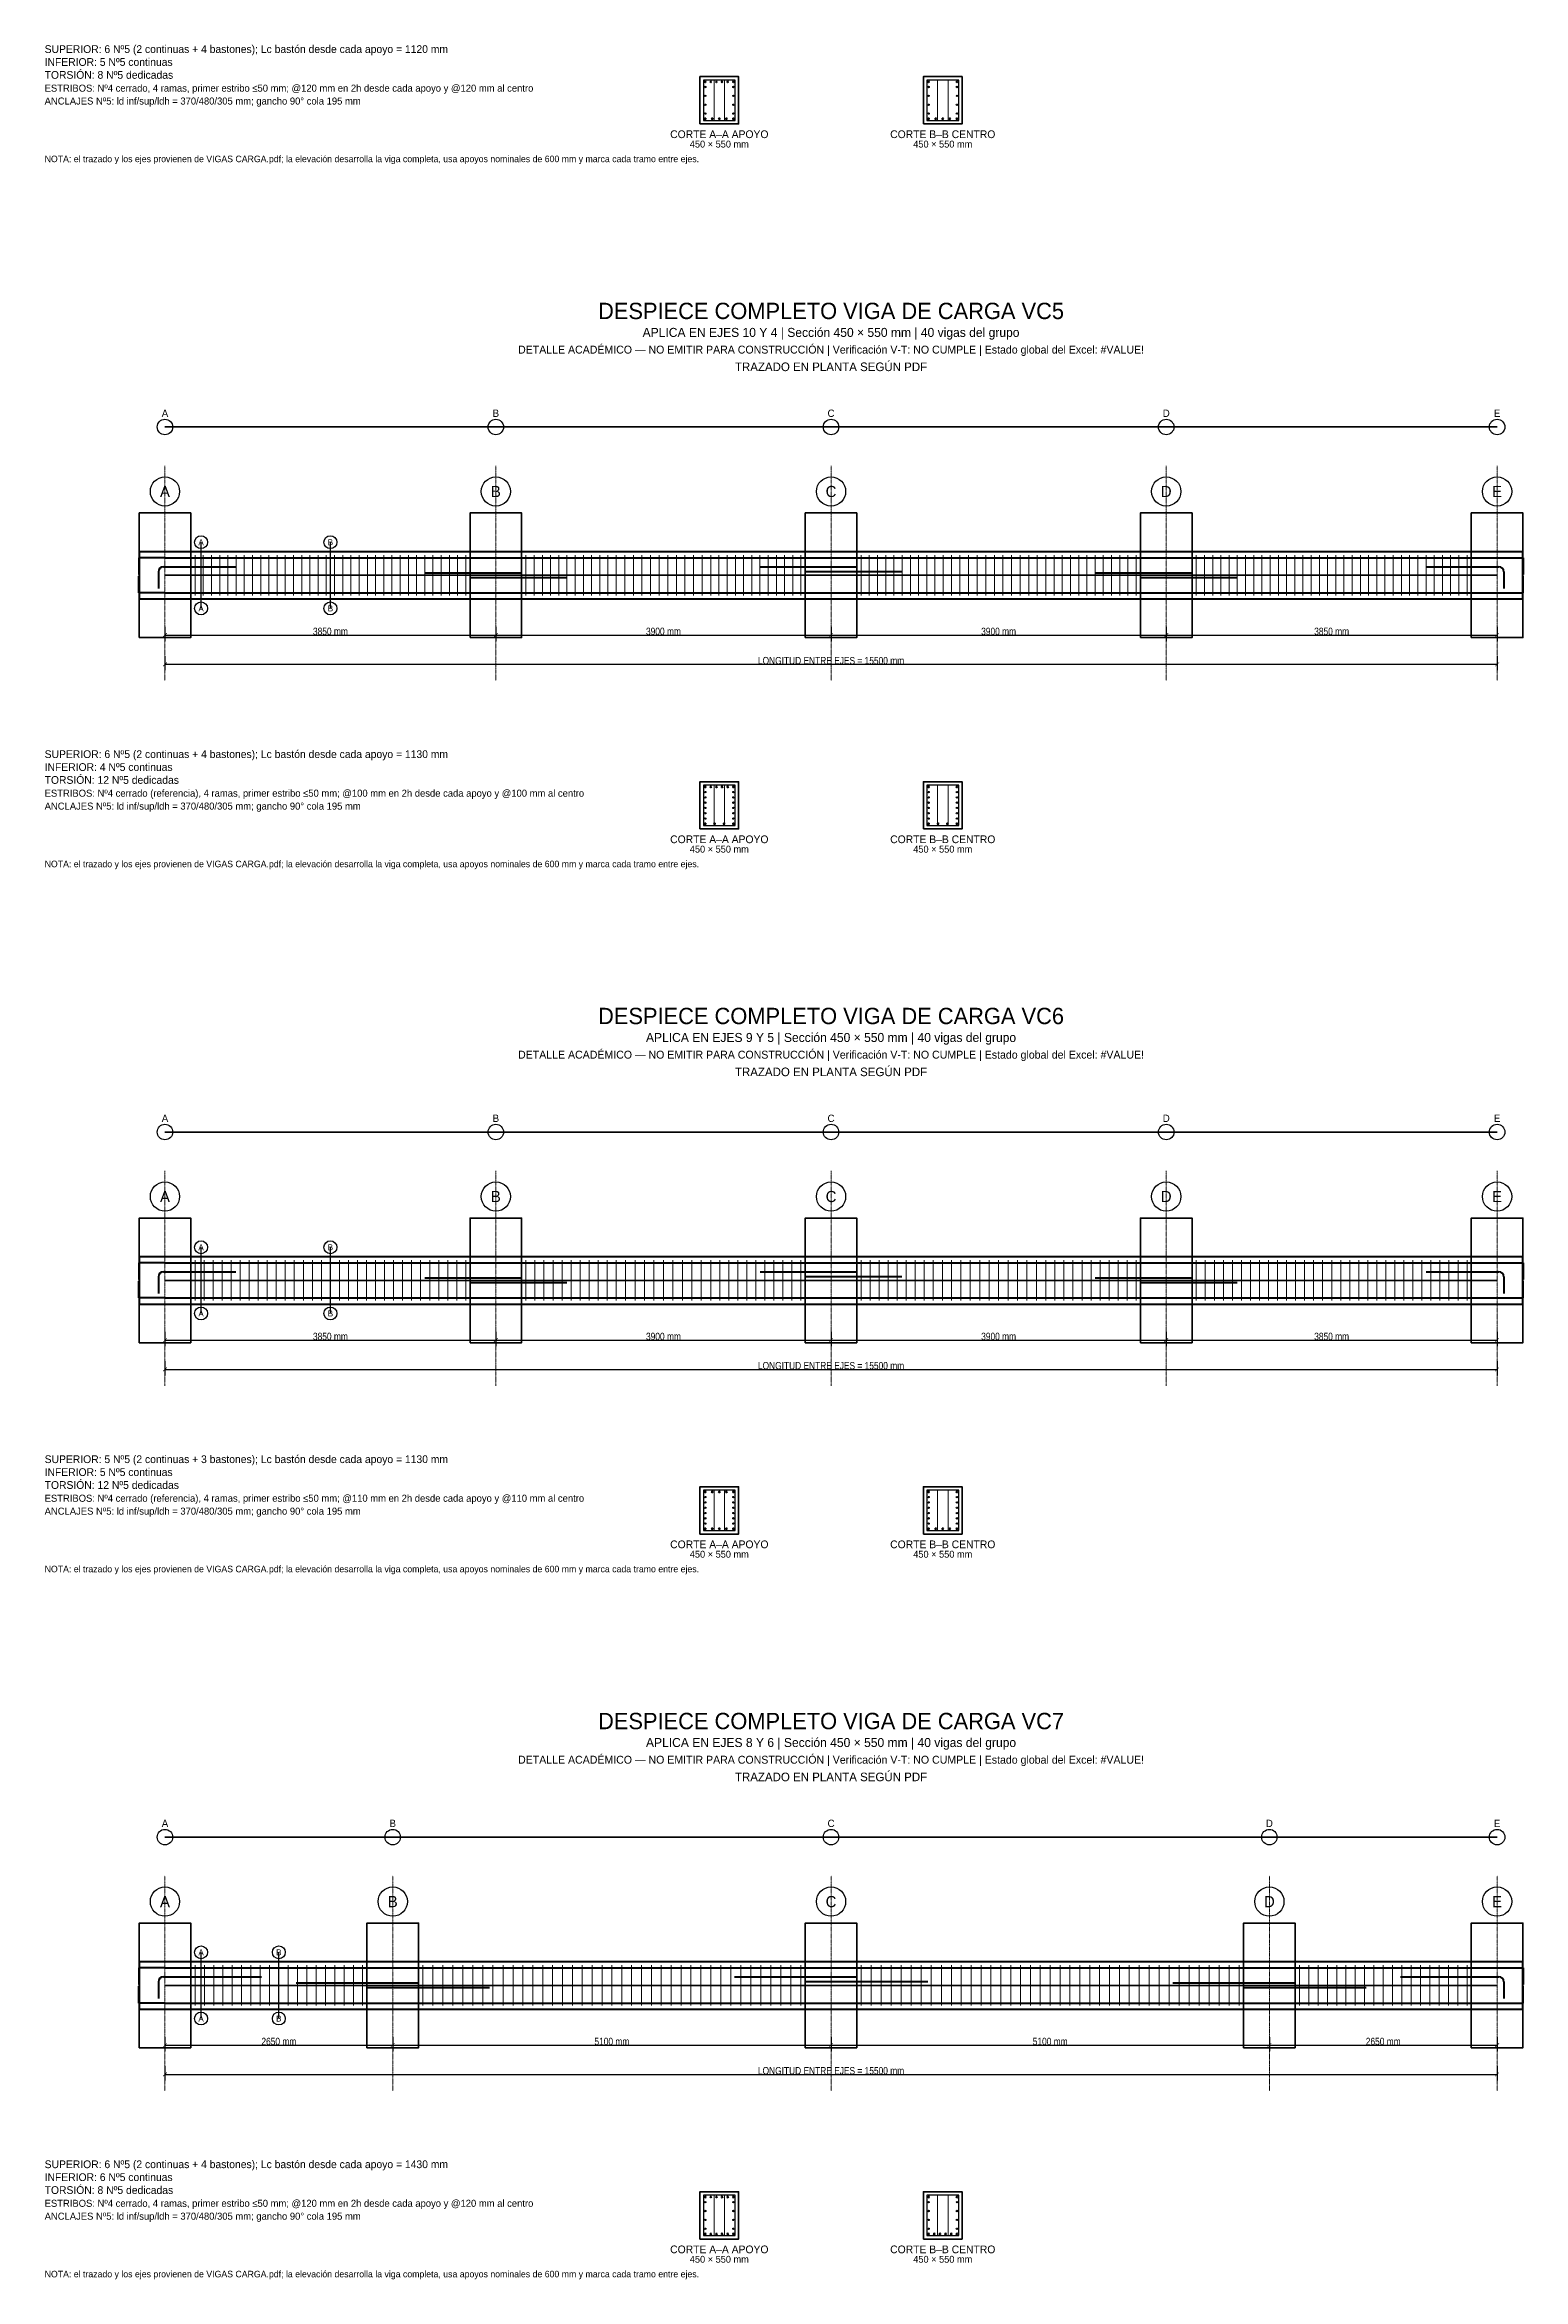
# Model space of a CAD drawing. Header units: millimetres. Extents: x 350 to 17620, y -49043 to 6748.
# Drawn here: x 350 to 17555, y -49043 to -23054 of the extents above; entities that cross this region are included whole.
import ezdxf
from ezdxf.enums import TextEntityAlignment as Align

# ---------------------------------------------------------------- set-up
doc = ezdxf.new("R2010")
doc.units = ezdxf.units.MM
doc.linetypes.add('CENTER', pattern=[5.08, 3.175, -0.635, 0.635, -0.635])
for name, color, linetype in [('COLUMNAS', 7, 'Continuous'), ('CORTES', 7, 'Continuous'), ('COTAS', 7, 'Continuous'), ('EJES', 7, 'Continuous'), ('ESTRIBOS', 7, 'Continuous'), ('REF_INF', 7, 'Continuous'), ('REF_SUP_BASTON', 7, 'Continuous'), ('REF_SUP_CONT', 7, 'Continuous'), ('REF_TORSION', 7, 'Continuous'), ('TEXTO', 7, 'Continuous'), ('TRAZADO_PLANTA', 7, 'Continuous'), ('VIGA', 7, 'Continuous')]:
    doc.layers.add(name, color=color, linetype=linetype)
doc.styles.add('OpenSansCondensed-Light', font='OpenSansCondensed-Light.ttf')
doc.dimstyles.new('EZDXF', dxfattribs={"dimtxt": 0.25, "dimasz": 0.175, "dimexe": 0.375, "dimexo": 0.125, "dimgap": 0.1, "dimtad": 1, "dimlfac": 100, "dimzin": 12, "dimdsep": 46, "dimtxsty": 'OpenSansCondensed-Light', "dimblk": 'ARCHTICK', "dimcen": 2.5, "dimazin": 3, "dimtfac": 0.5, "dimtmove": 2, "dimatfit": 3})

# ---------------------------------------------------------------- blocks, each defined once
blk = doc.blocks.new('_ARCHTICK')
at = {"color": 0, "linetype": 'BYBLOCK', "const_width": 0.15}
blk.add_lwpolyline([(-0.5, -0.5), (0.5, 0.5)], dxfattribs=at)

msp = doc.modelspace()

# ---------------------------------------------------------------- linework, layer by layer
at = {"layer": 'COLUMNAS', "color": 7, "lineweight": 35}
for points in [[(1450, -29950), (2050, -29950), (2050, -28500), (1450, -28500)], [(5300, -29950), (5900, -29950), (5900, -28500), (5300, -28500)], [(9200, -29950), (9800, -29950), (9800, -28500), (9200, -28500)], [(13100, -29950), (13700, -29950), (13700, -28500), (13100, -28500)], [(16950, -29950), (17550, -29950), (17550, -28500), (16950, -28500)], [(1450, -38150), (2050, -38150), (2050, -36700), (1450, -36700)], [(5300, -38150), (5900, -38150), (5900, -36700), (5300, -36700)], [(9200, -38150), (9800, -38150), (9800, -36700), (9200, -36700)], [(13100, -38150), (13700, -38150), (13700, -36700), (13100, -36700)], [(16950, -38150), (17550, -38150), (17550, -36700), (16950, -36700)], [(1450, -46350), (2050, -46350), (2050, -44900), (1450, -44900)], [(4100, -46350), (4700, -46350), (4700, -44900), (4100, -44900)], [(9200, -46350), (9800, -46350), (9800, -44900), (9200, -44900)], [(14300, -46350), (14900, -46350), (14900, -44900), (14300, -44900)], [(16950, -46350), (17550, -46350), (17550, -44900), (16950, -44900)]]:
    msp.add_lwpolyline(points, close=True, dxfattribs=at)
at = {"layer": 'CORTES', "color": 7, "lineweight": 25}
for p, q in [((2170, -29610), (2170, -28840)), ((3675, -29610), (3675, -28840)), ((2170, -37810), (2170, -37040)), ((3675, -37810), (3675, -37040)), ((2170, -46010), (2170, -45240)), ((3075, -46010), (3075, -45240))]:
    msp.add_line(p, q, dxfattribs=at)
for centre in [(2170, -28840), (3675, -28840), (2170, -29610), (3675, -29610), (2170, -37040), (3675, -37040), (2170, -37810), (3675, -37810), (2170, -45240), (3075, -45240), (2170, -46010), (3075, -46010)]:
    msp.add_circle(centre, 75, dxfattribs=at)
at = {"layer": 'EJES', "color": 7, "linetype": 'CENTER', "lineweight": 18}
for p, q in [((1750, -30450), (1750, -27950)), ((5600, -30450), (5600, -27950)), ((9500, -30450), (9500, -27950)), ((13400, -30450), (13400, -27950)), ((17250, -30450), (17250, -27950)), ((1750, -38650), (1750, -36150)), ((5600, -38650), (5600, -36150)), ((9500, -38650), (9500, -36150)), ((13400, -38650), (13400, -36150)), ((17250, -38650), (17250, -36150)), ((1750, -46850), (1750, -44350)), ((4400, -46850), (4400, -44350)), ((9500, -46850), (9500, -44350)), ((14600, -46850), (14600, -44350)), ((17250, -46850), (17250, -44350))]:
    msp.add_line(p, q, dxfattribs=at)
at = {"layer": 'EJES', "color": 7, "lineweight": 25}
for centre in [(1750, -28250), (5600, -28250), (9500, -28250), (13400, -28250), (17250, -28250), (1750, -36450), (5600, -36450), (9500, -36450), (13400, -36450), (17250, -36450), (1750, -44650), (4400, -44650), (9500, -44650), (14600, -44650), (17250, -44650)]:
    msp.add_circle(centre, 170, dxfattribs=at)
at = {"layer": 'ESTRIBOS', "color": 7, "lineweight": 20}
for p, q in [((8138.33333, -23935), (8138.33333, -23465)), ((8261.66667, -23935), (8261.66667, -23465)), ((10738.33333, -23935), (10738.33333, -23465)), ((10861.66667, -23935), (10861.66667, -23465)), ((8138.33333, -32135), (8138.33333, -31665)), ((8261.66667, -32135), (8261.66667, -31665)), ((10738.33333, -32135), (10738.33333, -31665)), ((10861.66667, -32135), (10861.66667, -31665)), ((8138.33333, -40335), (8138.33333, -39865)), ((8261.66667, -40335), (8261.66667, -39865)), ((10738.33333, -40335), (10738.33333, -39865)), ((10861.66667, -40335), (10861.66667, -39865)), ((8138.33333, -48535), (8138.33333, -48065)), ((8261.66667, -48535), (8261.66667, -48065)), ((10738.33333, -48535), (10738.33333, -48065)), ((10861.66667, -48535), (10861.66667, -48065))]:
    msp.add_line(p, q, dxfattribs=at)
at = {"layer": 'ESTRIBOS', "color": 7, "lineweight": 15}
for p, q in [((2100, -29460), (2100, -28990)), ((2195.45455, -29460), (2195.45455, -28990)), ((2290.90909, -29460), (2290.90909, -28990)), ((2386.36364, -29460), (2386.36364, -28990)), ((2481.81818, -29460), (2481.81818, -28990)), ((2577.27273, -29460), (2577.27273, -28990)), ((2672.72727, -29460), (2672.72727, -28990)), ((2768.18182, -29460), (2768.18182, -28990)), ((2863.63636, -29460), (2863.63636, -28990)), ((2959.09091, -29460), (2959.09091, -28990)), ((3054.54545, -29460), (3054.54545, -28990)), ((3150, -29460), (3150, -28990)), ((3245.45455, -29460), (3245.45455, -28990)), ((3340.90909, -29460), (3340.90909, -28990)), ((3436.36364, -29460), (3436.36364, -28990)), ((3531.81818, -29460), (3531.81818, -28990)), ((3627.27273, -29460), (3627.27273, -28990)), ((3722.72727, -29460), (3722.72727, -28990)), ((3818.18182, -29460), (3818.18182, -28990)), ((3913.63636, -29460), (3913.63636, -28990)), ((4009.09091, -29460), (4009.09091, -28990)), ((4104.54546, -29460), (4104.54546, -28990)), ((4200, -29460), (4200, -28990)), ((4295.45454, -29460), (4295.45454, -28990)), ((4390.90909, -29460), (4390.90909, -28990)), ((4486.36364, -29460), (4486.36364, -28990)), ((4581.81818, -29460), (4581.81818, -28990)), ((4677.27273, -29460), (4677.27273, -28990)), ((4772.72727, -29460), (4772.72727, -28990)), ((4868.18182, -29460), (4868.18182, -28990)), ((4963.63636, -29460), (4963.63636, -28990)), ((5059.09091, -29460), (5059.09091, -28990)), ((5154.54546, -29460), (5154.54546, -28990)), ((5250, -29460), (5250, -28990)), ((5950, -29460), (5950, -28990)), ((6045.45454, -29460), (6045.45454, -28990)), ((6140.90909, -29460), (6140.90909, -28990)), ((6236.36364, -29460), (6236.36364, -28990)), ((6331.81818, -29460), (6331.81818, -28990)), ((6427.27273, -29460), (6427.27273, -28990)), ((6522.72727, -29460), (6522.72727, -28990)), ((6618.18182, -29460), (6618.18182, -28990)), ((6713.63636, -29460), (6713.63636, -28990)), ((6809.09091, -29460), (6809.09091, -28990)), ((6904.54546, -29460), (6904.54546, -28990)), ((7000, -29460), (7000, -28990)), ((7100, -29460), (7100, -28990)), ((7200, -29460), (7200, -28990)), ((7300, -29460), (7300, -28990)), ((7400, -29460), (7400, -28990)), ((7500, -29460), (7500, -28990)), ((7600, -29460), (7600, -28990)), ((7700, -29460), (7700, -28990)), ((7800, -29460), (7800, -28990)), ((7900, -29460), (7900, -28990)), ((8000, -29460), (8000, -28990)), ((8100, -29460), (8100, -28990)), ((8195.45455, -29460), (8195.45455, -28990)), ((8290.90909, -29460), (8290.90909, -28990)), ((8386.36364, -29460), (8386.36364, -28990)), ((8481.81818, -29460), (8481.81818, -28990)), ((8577.27273, -29460), (8577.27273, -28990)), ((8672.72727, -29460), (8672.72727, -28990)), ((8768.18182, -29460), (8768.18182, -28990)), ((8863.63636, -29460), (8863.63636, -28990)), ((8959.09091, -29460), (8959.09091, -28990)), ((9054.54545, -29460), (9054.54545, -28990)), ((9150, -29460), (9150, -28990)), ((9850, -29460), (9850, -28990)), ((9945.45455, -29460), (9945.45455, -28990)), ((10040.90909, -29460), (10040.90909, -28990)), ((10136.36364, -29460), (10136.36364, -28990)), ((10231.81818, -29460), (10231.81818, -28990)), ((10327.27273, -29460), (10327.27273, -28990)), ((10422.72727, -29460), (10422.72727, -28990)), ((10518.18182, -29460), (10518.18182, -28990)), ((10613.63636, -29460), (10613.63636, -28990)), ((10709.09091, -29460), (10709.09091, -28990)), ((10804.54545, -29460), (10804.54545, -28990)), ((10900, -29460), (10900, -28990)), ((11000, -29460), (11000, -28990)), ((11100, -29460), (11100, -28990)), ((11200, -29460), (11200, -28990)), ((11300, -29460), (11300, -28990)), ((11400, -29460), (11400, -28990)), ((11500, -29460), (11500, -28990)), ((11600, -29460), (11600, -28990)), ((11700, -29460), (11700, -28990)), ((11800, -29460), (11800, -28990)), ((11900, -29460), (11900, -28990)), ((12000, -29460), (12000, -28990)), ((12095.45455, -29460), (12095.45455, -28990)), ((12190.90909, -29460), (12190.90909, -28990)), ((12286.36364, -29460), (12286.36364, -28990)), ((12381.81818, -29460), (12381.81818, -28990)), ((12477.27273, -29460), (12477.27273, -28990)), ((12572.72727, -29460), (12572.72727, -28990)), ((12668.18182, -29460), (12668.18182, -28990)), ((12763.63636, -29460), (12763.63636, -28990)), ((12859.09091, -29460), (12859.09091, -28990)), ((12954.54545, -29460), (12954.54545, -28990)), ((13050, -29460), (13050, -28990)), ((13750, -29460), (13750, -28990)), ((13845.45455, -29460), (13845.45455, -28990)), ((13940.90909, -29460), (13940.90909, -28990)), ((14036.36364, -29460), (14036.36364, -28990)), ((14131.81818, -29460), (14131.81818, -28990)), ((14227.27273, -29460), (14227.27273, -28990)), ((14322.72727, -29460), (14322.72727, -28990)), ((14418.18182, -29460), (14418.18182, -28990)), ((14513.63636, -29460), (14513.63636, -28990)), ((14609.09091, -29460), (14609.09091, -28990)), ((14704.54545, -29460), (14704.54545, -28990)), ((14800, -29460), (14800, -28990)), ((14895.45455, -29460), (14895.45455, -28990)), ((14990.90909, -29460), (14990.90909, -28990)), ((15086.36364, -29460), (15086.36364, -28990)), ((15181.81818, -29460), (15181.81818, -28990)), ((15277.27273, -29460), (15277.27273, -28990)), ((15372.72727, -29460), (15372.72727, -28990)), ((15468.18182, -29460), (15468.18182, -28990)), ((15563.63636, -29460), (15563.63636, -28990)), ((15659.09091, -29460), (15659.09091, -28990)), ((15754.54545, -29460), (15754.54545, -28990)), ((15850, -29460), (15850, -28990)), ((15945.45455, -29460), (15945.45455, -28990)), ((16040.90909, -29460), (16040.90909, -28990)), ((16136.36364, -29460), (16136.36364, -28990)), ((16231.81818, -29460), (16231.81818, -28990)), ((16327.27273, -29460), (16327.27273, -28990)), ((16422.72727, -29460), (16422.72727, -28990)), ((16518.18182, -29460), (16518.18182, -28990)), ((16613.63636, -29460), (16613.63636, -28990)), ((16709.09091, -29460), (16709.09091, -28990)), ((16804.54545, -29460), (16804.54545, -28990)), ((16900, -29460), (16900, -28990)), ((2100, -37660), (2100, -37190)), ((2205, -37660), (2205, -37190)), ((2310, -37660), (2310, -37190)), ((2415, -37660), (2415, -37190)), ((2520, -37660), (2520, -37190)), ((2625, -37660), (2625, -37190)), ((2730, -37660), (2730, -37190)), ((2835, -37660), (2835, -37190)), ((2940, -37660), (2940, -37190)), ((3045, -37660), (3045, -37190)), ((3150, -37660), (3150, -37190)), ((3255, -37660), (3255, -37190)), ((3360, -37660), (3360, -37190)), ((3465, -37660), (3465, -37190)), ((3570, -37660), (3570, -37190)), ((3675, -37660), (3675, -37190)), ((3780, -37660), (3780, -37190)), ((3885, -37660), (3885, -37190)), ((3990, -37660), (3990, -37190)), ((4095, -37660), (4095, -37190)), ((4200, -37660), (4200, -37190)), ((4305, -37660), (4305, -37190)), ((4410, -37660), (4410, -37190)), ((4515, -37660), (4515, -37190)), ((4620, -37660), (4620, -37190)), ((4725, -37660), (4725, -37190)), ((4830, -37660), (4830, -37190)), ((4935, -37660), (4935, -37190)), ((5040, -37660), (5040, -37190)), ((5145, -37660), (5145, -37190)), ((5250, -37660), (5250, -37190)), ((5950, -37660), (5950, -37190)), ((6055, -37660), (6055, -37190)), ((6160, -37660), (6160, -37190)), ((6265, -37660), (6265, -37190)), ((6370, -37660), (6370, -37190)), ((6475, -37660), (6475, -37190)), ((6580, -37660), (6580, -37190)), ((6685, -37660), (6685, -37190)), ((6790, -37660), (6790, -37190)), ((6895, -37660), (6895, -37190)), ((7000, -37660), (7000, -37190)), ((7110, -37660), (7110, -37190)), ((7220, -37660), (7220, -37190)), ((7330, -37660), (7330, -37190)), ((7440, -37660), (7440, -37190)), ((7550, -37660), (7550, -37190)), ((7660, -37660), (7660, -37190)), ((7770, -37660), (7770, -37190)), ((7880, -37660), (7880, -37190)), ((7990, -37660), (7990, -37190)), ((8100, -37660), (8100, -37190)), ((8205, -37660), (8205, -37190)), ((8310, -37660), (8310, -37190)), ((8415, -37660), (8415, -37190)), ((8520, -37660), (8520, -37190)), ((8625, -37660), (8625, -37190)), ((8730, -37660), (8730, -37190)), ((8835, -37660), (8835, -37190)), ((8940, -37660), (8940, -37190)), ((9045, -37660), (9045, -37190)), ((9150, -37660), (9150, -37190)), ((9850, -37660), (9850, -37190)), ((9955, -37660), (9955, -37190)), ((10060, -37660), (10060, -37190)), ((10165, -37660), (10165, -37190)), ((10270, -37660), (10270, -37190)), ((10375, -37660), (10375, -37190)), ((10480, -37660), (10480, -37190)), ((10585, -37660), (10585, -37190)), ((10690, -37660), (10690, -37190)), ((10795, -37660), (10795, -37190)), ((10900, -37660), (10900, -37190)), ((11010, -37660), (11010, -37190)), ((11120, -37660), (11120, -37190)), ((11230, -37660), (11230, -37190)), ((11340, -37660), (11340, -37190)), ((11450, -37660), (11450, -37190)), ((11560, -37660), (11560, -37190)), ((11670, -37660), (11670, -37190)), ((11780, -37660), (11780, -37190)), ((11890, -37660), (11890, -37190)), ((12000, -37660), (12000, -37190)), ((12105, -37660), (12105, -37190)), ((12210, -37660), (12210, -37190)), ((12315, -37660), (12315, -37190)), ((12420, -37660), (12420, -37190)), ((12525, -37660), (12525, -37190)), ((12630, -37660), (12630, -37190)), ((12735, -37660), (12735, -37190)), ((12840, -37660), (12840, -37190)), ((12945, -37660), (12945, -37190)), ((13050, -37660), (13050, -37190)), ((13750, -37660), (13750, -37190)), ((13855, -37660), (13855, -37190)), ((13960, -37660), (13960, -37190)), ((14065, -37660), (14065, -37190)), ((14170, -37660), (14170, -37190)), ((14275, -37660), (14275, -37190)), ((14380, -37660), (14380, -37190)), ((14485, -37660), (14485, -37190)), ((14590, -37660), (14590, -37190)), ((14695, -37660), (14695, -37190)), ((14800, -37660), (14800, -37190)), ((14905, -37660), (14905, -37190)), ((15010, -37660), (15010, -37190)), ((15115, -37660), (15115, -37190)), ((15220, -37660), (15220, -37190)), ((15325, -37660), (15325, -37190)), ((15430, -37660), (15430, -37190)), ((15535, -37660), (15535, -37190)), ((15640, -37660), (15640, -37190)), ((15745, -37660), (15745, -37190)), ((15850, -37660), (15850, -37190)), ((15955, -37660), (15955, -37190)), ((16060, -37660), (16060, -37190)), ((16165, -37660), (16165, -37190)), ((16270, -37660), (16270, -37190)), ((16375, -37660), (16375, -37190)), ((16480, -37660), (16480, -37190)), ((16585, -37660), (16585, -37190)), ((16690, -37660), (16690, -37190)), ((16795, -37660), (16795, -37190)), ((16900, -37660), (16900, -37190)), ((2100, -45860), (2100, -45390)), ((2208.33333, -45860), (2208.33333, -45390)), ((2316.66667, -45860), (2316.66667, -45390)), ((2425, -45860), (2425, -45390)), ((2533.33333, -45860), (2533.33333, -45390)), ((2641.66667, -45860), (2641.66667, -45390)), ((2750, -45860), (2750, -45390)), ((2858.33333, -45860), (2858.33333, -45390)), ((2966.66667, -45860), (2966.66667, -45390)), ((3075, -45860), (3075, -45390)), ((3183.33333, -45860), (3183.33333, -45390)), ((3291.66667, -45860), (3291.66667, -45390)), ((3400, -45860), (3400, -45390)), ((3508.33333, -45860), (3508.33333, -45390)), ((3616.66667, -45860), (3616.66667, -45390)), ((3725, -45860), (3725, -45390)), ((3833.33333, -45860), (3833.33333, -45390)), ((3941.66667, -45860), (3941.66667, -45390)), ((4050, -45860), (4050, -45390)), ((4750, -45860), (4750, -45390)), ((4866.66667, -45860), (4866.66667, -45390)), ((4983.33333, -45860), (4983.33333, -45390)), ((5100, -45860), (5100, -45390)), ((5216.66667, -45860), (5216.66667, -45390)), ((5333.33333, -45860), (5333.33333, -45390)), ((5450, -45860), (5450, -45390)), ((5566.66667, -45860), (5566.66667, -45390)), ((5683.33333, -45860), (5683.33333, -45390)), ((5800, -45860), (5800, -45390)), ((5915, -45860), (5915, -45390)), ((6030, -45860), (6030, -45390)), ((6145, -45860), (6145, -45390)), ((6260, -45860), (6260, -45390)), ((6375, -45860), (6375, -45390)), ((6490, -45860), (6490, -45390)), ((6605, -45860), (6605, -45390)), ((6720, -45860), (6720, -45390)), ((6835, -45860), (6835, -45390)), ((6950, -45860), (6950, -45390)), ((7065, -45860), (7065, -45390)), ((7180, -45860), (7180, -45390)), ((7295, -45860), (7295, -45390)), ((7410, -45860), (7410, -45390)), ((7525, -45860), (7525, -45390)), ((7640, -45860), (7640, -45390)), ((7755, -45860), (7755, -45390)), ((7870, -45860), (7870, -45390)), ((7985, -45860), (7985, -45390)), ((8100, -45860), (8100, -45390)), ((8216.66667, -45860), (8216.66667, -45390)), ((8333.33333, -45860), (8333.33333, -45390)), ((8450, -45860), (8450, -45390)), ((8566.66667, -45860), (8566.66667, -45390)), ((8683.33333, -45860), (8683.33333, -45390)), ((8800, -45860), (8800, -45390)), ((8916.66667, -45860), (8916.66667, -45390)), ((9033.33333, -45860), (9033.33333, -45390)), ((9150, -45860), (9150, -45390)), ((9850, -45860), (9850, -45390)), ((9966.66667, -45860), (9966.66667, -45390)), ((10083.33333, -45860), (10083.33333, -45390)), ((10200, -45860), (10200, -45390)), ((10316.66667, -45860), (10316.66667, -45390)), ((10433.33333, -45860), (10433.33333, -45390)), ((10550, -45860), (10550, -45390)), ((10666.66667, -45860), (10666.66667, -45390)), ((10783.33333, -45860), (10783.33333, -45390)), ((10900, -45860), (10900, -45390)), ((11015, -45860), (11015, -45390)), ((11130, -45860), (11130, -45390)), ((11245, -45860), (11245, -45390)), ((11360, -45860), (11360, -45390)), ((11475, -45860), (11475, -45390)), ((11590, -45860), (11590, -45390)), ((11705, -45860), (11705, -45390)), ((11820, -45860), (11820, -45390)), ((11935, -45860), (11935, -45390)), ((12050, -45860), (12050, -45390)), ((12165, -45860), (12165, -45390)), ((12280, -45860), (12280, -45390)), ((12395, -45860), (12395, -45390)), ((12510, -45860), (12510, -45390)), ((12625, -45860), (12625, -45390)), ((12740, -45860), (12740, -45390)), ((12855, -45860), (12855, -45390)), ((12970, -45860), (12970, -45390)), ((13085, -45860), (13085, -45390)), ((13200, -45860), (13200, -45390)), ((13316.66667, -45860), (13316.66667, -45390)), ((13433.33333, -45860), (13433.33333, -45390)), ((13550, -45860), (13550, -45390)), ((13666.66667, -45860), (13666.66667, -45390)), ((13783.33333, -45860), (13783.33333, -45390)), ((13900, -45860), (13900, -45390)), ((14016.66667, -45860), (14016.66667, -45390)), ((14133.33333, -45860), (14133.33333, -45390)), ((14250, -45860), (14250, -45390)), ((14950, -45860), (14950, -45390)), ((15058.33333, -45860), (15058.33333, -45390)), ((15166.66667, -45860), (15166.66667, -45390)), ((15275, -45860), (15275, -45390)), ((15383.33333, -45860), (15383.33333, -45390)), ((15491.66667, -45860), (15491.66667, -45390)), ((15600, -45860), (15600, -45390)), ((15708.33333, -45860), (15708.33333, -45390)), ((15816.66667, -45860), (15816.66667, -45390)), ((15925, -45860), (15925, -45390)), ((16033.33333, -45860), (16033.33333, -45390)), ((16141.66667, -45860), (16141.66667, -45390)), ((16250, -45860), (16250, -45390)), ((16358.33333, -45860), (16358.33333, -45390)), ((16466.66667, -45860), (16466.66667, -45390)), ((16575, -45860), (16575, -45390)), ((16683.33333, -45860), (16683.33333, -45390)), ((16791.66667, -45860), (16791.66667, -45390)), ((16900, -45860), (16900, -45390))]:
    msp.add_line(p, q, dxfattribs=at)
at = {"layer": 'ESTRIBOS', "color": 7, "lineweight": 25}
for points in [[(8015, -23935), (8385, -23935), (8385, -23465), (8015, -23465)], [(10615, -23935), (10985, -23935), (10985, -23465), (10615, -23465)], [(8015, -32135), (8385, -32135), (8385, -31665), (8015, -31665)], [(10615, -32135), (10985, -32135), (10985, -31665), (10615, -31665)], [(8015, -40335), (8385, -40335), (8385, -39865), (8015, -39865)], [(10615, -40335), (10985, -40335), (10985, -39865), (10615, -39865)], [(8015, -48535), (8385, -48535), (8385, -48065), (8015, -48065)], [(10615, -48535), (10985, -48535), (10985, -48065), (10615, -48065)]]:
    msp.add_lwpolyline(points, close=True, dxfattribs=at)
at = {"layer": 'REF_INF', "color": 7, "lineweight": 40}
for p, q in [((1445, -29430), (1445, -29235)), ((17555, -29430), (17555, -29235)), ((1750, -29430), (1445, -29430)), ((1750, -29430), (17250, -29430)), ((17250, -29430), (17555, -29430)), ((1445, -37630), (1445, -37435)), ((1750, -37630), (1445, -37630)), ((1750, -37630), (17250, -37630)), ((17250, -37630), (17555, -37630)), ((17555, -37630), (17555, -37435)), ((1445, -45830), (1445, -45635)), ((17555, -45830), (17555, -45635)), ((1750, -45830), (1445, -45830)), ((1750, -45830), (17250, -45830)), ((17250, -45830), (17555, -45830))]:
    msp.add_line(p, q, dxfattribs=at)
at = {"layer": 'REF_INF', "color": 7, "lineweight": 35}
for centre in [(8035.65, -23914.35), (8117.825, -23914.35), (8200, -23914.35), (8282.175, -23914.35), (8364.35, -23914.35), (10635.65, -23914.35), (10717.825, -23914.35), (10800, -23914.35), (10882.175, -23914.35), (10964.35, -23914.35), (8035.65, -32114.35), (8145.21667, -32114.35), (8254.78333, -32114.35), (8364.35, -32114.35), (10635.65, -32114.35), (10745.21667, -32114.35), (10854.78333, -32114.35), (10964.35, -32114.35), (8035.65, -40314.35), (8117.825, -40314.35), (8200, -40314.35), (8282.175, -40314.35), (8364.35, -40314.35), (10635.65, -40314.35), (10717.825, -40314.35), (10800, -40314.35), (10882.175, -40314.35), (10964.35, -40314.35), (8035.65, -48514.35), (8101.39, -48514.35), (8167.13, -48514.35), (8232.87, -48514.35), (8298.61, -48514.35), (8364.35, -48514.35), (10635.65, -48514.35), (10701.39, -48514.35), (10767.13, -48514.35), (10832.87, -48514.35), (10898.61, -48514.35), (10964.35, -48514.35)]:
    msp.add_circle(centre, 7.95, dxfattribs=at)
at = {"layer": 'REF_SUP_BASTON', "color": 7, "lineweight": 40}
for p, q in [((1673.07765, -29182.95), (1673.07765, -29377.95)), ((1731.02765, -29125), (2575, -29125)), ((4775, -29195), (5905, -29195)), ((5295, -29250), (6425, -29250)), ((8675, -29125), (9805, -29125)), ((9195, -29180), (10325, -29180)), ((12575, -29195), (13705, -29195)), ((13095, -29250), (14225, -29250)), ((16425, -29125), (17268.97235, -29125)), ((17326.92235, -29182.95), (17326.92235, -29377.95)), ((1673.07765, -37382.95), (1673.07765, -37577.95)), ((1731.02765, -37325), (2575, -37325)), ((4775, -37395), (5905, -37395)), ((8675, -37325), (9805, -37325)), ((9195, -37380), (10325, -37380)), ((12575, -37395), (13705, -37395)), ((16425, -37325), (17268.97235, -37325)), ((17326.92235, -37382.95), (17326.92235, -37577.95)), ((5295, -37450), (6425, -37450)), ((13095, -37450), (14225, -37450)), ((1673.07765, -45582.95), (1673.07765, -45777.95)), ((1731.02765, -45525), (2875, -45525)), ((3275, -45595), (4705, -45595)), ((4095, -45650), (5525, -45650)), ((8375, -45525), (9805, -45525)), ((9195, -45580), (10625, -45580)), ((13475, -45595), (14905, -45595)), ((14295, -45650), (15725, -45650)), ((16125, -45525), (17268.97235, -45525)), ((17326.92235, -45582.95), (17326.92235, -45777.95))]:
    msp.add_line(p, q, dxfattribs=at)
for centre, start, end in [((1731.02765, -29182.95), 90, 180), ((17268.97235, -29182.95), 0, 90), ((1731.02765, -37382.95), 90, 180), ((17268.97235, -37382.95), 0, 90), ((1731.02765, -45582.95), 90, 180), ((17268.97235, -45582.95), 0, 90)]:
    msp.add_arc(centre, 57.95, start, end, dxfattribs=at)
at = {"layer": 'REF_SUP_CONT', "color": 7, "lineweight": 40}
for p, q in [((1750, -29020), (1445, -29020)), ((1445, -29020), (1445, -29215)), ((1750, -29020), (17250, -29020)), ((17250, -29020), (17555, -29020)), ((17555, -29020), (17555, -29215)), ((1750, -37220), (1445, -37220)), ((1445, -37220), (1445, -37415)), ((1750, -37220), (17250, -37220)), ((17250, -37220), (17555, -37220)), ((17555, -37220), (17555, -37415)), ((1750, -45420), (1445, -45420)), ((1445, -45420), (1445, -45615)), ((1750, -45420), (17250, -45420)), ((17250, -45420), (17555, -45420)), ((17555, -45420), (17555, -45615))]:
    msp.add_line(p, q, dxfattribs=at)
at = {"layer": 'REF_SUP_CONT', "color": 7, "lineweight": 35}
for centre in [(8035.65, -23485.65), (8101.39, -23485.65), (8167.13, -23485.65), (8232.87, -23485.65), (8298.61, -23485.65), (8364.35, -23485.65), (10635.65, -23485.65), (10964.35, -23485.65), (8035.65, -31685.65), (8101.39, -31685.65), (8167.13, -31685.65), (8232.87, -31685.65), (8298.61, -31685.65), (8364.35, -31685.65), (10635.65, -31685.65), (10964.35, -31685.65), (8035.65, -39885.65), (8117.825, -39885.65), (8200, -39885.65), (8282.175, -39885.65), (8364.35, -39885.65), (10635.65, -39885.65), (10964.35, -39885.65), (8035.65, -48085.65), (8101.39, -48085.65), (8167.13, -48085.65), (8232.87, -48085.65), (8298.61, -48085.65), (8364.35, -48085.65), (10635.65, -48085.65), (10964.35, -48085.65)]:
    msp.add_circle(centre, 7.95, dxfattribs=at)
at = {"layer": 'REF_TORSION', "color": 7, "lineweight": 35}
for p, q in [((1750, -29225), (17250, -29225)), ((1750, -37425), (17250, -37425)), ((1750, -45625), (17250, -45625))]:
    msp.add_line(p, q, dxfattribs=at)
at = {"layer": 'REF_TORSION', "color": 7, "lineweight": 30}
for centre in [(8035.65, -23545.65), (8035.65, -23648.55), (8364.35, -23545.65), (8364.35, -23648.55), (10635.65, -23545.65), (10635.65, -23648.55), (10964.35, -23545.65), (10964.35, -23648.55), (8035.65, -23751.45), (8035.65, -23854.35), (8364.35, -23751.45), (8364.35, -23854.35), (10635.65, -23751.45), (10635.65, -23854.35), (10964.35, -23751.45), (10964.35, -23854.35), (8035.65, -31745.65), (8035.65, -31807.39), (8035.65, -31869.13), (8035.65, -31930.87), (8364.35, -31745.65), (8364.35, -31807.39), (8364.35, -31869.13), (8364.35, -31930.87), (10635.65, -31745.65), (10635.65, -31807.39), (10635.65, -31869.13), (10635.65, -31930.87), (10964.35, -31745.65), (10964.35, -31807.39), (10964.35, -31869.13), (10964.35, -31930.87), (8035.65, -31992.61), (8035.65, -32054.35), (8364.35, -31992.61), (8364.35, -32054.35), (10635.65, -31992.61), (10635.65, -32054.35), (10964.35, -31992.61), (10964.35, -32054.35), (8035.65, -39945.65), (8035.65, -40007.39), (8364.35, -39945.65), (8364.35, -40007.39), (10635.65, -39945.65), (10635.65, -40007.39), (10964.35, -39945.65), (10964.35, -40007.39), (8035.65, -40069.13), (8035.65, -40130.87), (8035.65, -40192.61), (8035.65, -40254.35), (8364.35, -40069.13), (8364.35, -40130.87), (8364.35, -40192.61), (8364.35, -40254.35), (10635.65, -40069.13), (10635.65, -40130.87), (10635.65, -40192.61), (10635.65, -40254.35), (10964.35, -40069.13), (10964.35, -40130.87), (10964.35, -40192.61), (10964.35, -40254.35), (8035.65, -48145.65), (8035.65, -48248.55), (8364.35, -48145.65), (8364.35, -48248.55), (10635.65, -48145.65), (10635.65, -48248.55), (10964.35, -48145.65), (10964.35, -48248.55), (8035.65, -48351.45), (8035.65, -48454.35), (8364.35, -48351.45), (8364.35, -48454.35), (10635.65, -48351.45), (10635.65, -48454.35), (10964.35, -48351.45), (10964.35, -48454.35)]:
    msp.add_circle(centre, 7.95, dxfattribs=at)
at = {"layer": 'TRAZADO_PLANTA', "color": 7, "lineweight": 35}
for points in [[(1750, -27500), (5600, -27500), (9500, -27500), (13400, -27500), (17250, -27500)], [(1750, -35700), (5600, -35700), (9500, -35700), (13400, -35700), (17250, -35700)], [(1750, -43900), (4400, -43900), (9500, -43900), (14600, -43900), (17250, -43900)]]:
    msp.add_lwpolyline(points, dxfattribs=at)
at = {"layer": 'TRAZADO_PLANTA', "color": 7, "lineweight": 25}
for centre in [(1750, -27500), (5600, -27500), (9500, -27500), (13400, -27500), (17250, -27500), (1750, -35700), (5600, -35700), (9500, -35700), (13400, -35700), (17250, -35700), (1750, -43900), (4400, -43900), (9500, -43900), (14600, -43900), (17250, -43900)]:
    msp.add_circle(centre, 90, dxfattribs=at)
at = {"layer": 'VIGA', "color": 7, "lineweight": 35}
for points in [[(7975, -23975), (8425, -23975), (8425, -23425), (7975, -23425)], [(10575, -23975), (11025, -23975), (11025, -23425), (10575, -23425)], [(7975, -32175), (8425, -32175), (8425, -31625), (7975, -31625)], [(10575, -32175), (11025, -32175), (11025, -31625), (10575, -31625)], [(7975, -40375), (8425, -40375), (8425, -39825), (7975, -39825)], [(10575, -40375), (11025, -40375), (11025, -39825), (10575, -39825)], [(7975, -48575), (8425, -48575), (8425, -48025), (7975, -48025)], [(10575, -48575), (11025, -48575), (11025, -48025), (10575, -48025)]]:
    msp.add_lwpolyline(points, close=True, dxfattribs=at)
at = {"layer": 'VIGA', "color": 7, "lineweight": 40}
for points in [[(1450, -29500), (17550, -29500), (17550, -28950), (1450, -28950)], [(1450, -37700), (17550, -37700), (17550, -37150), (1450, -37150)], [(1450, -45900), (17550, -45900), (17550, -45350), (1450, -45350)]]:
    msp.add_lwpolyline(points, close=True, dxfattribs=at)

# ---------------------------------------------------------------- texts
at = {"layer": 'CORTES', "color": 7}
for s, height, p in [('CORTE A–A APOYO', 90, (8200, -24095)), ('CORTE B–B CENTRO', 90, (10800, -24095)), ('A', 70, (2170, -28840)), ('B', 70, (3675, -28840)), ('A', 70, (2170, -29610)), ('B', 70, (3675, -29610)), ('CORTE A–A APOYO', 90, (8200, -32295)), ('CORTE B–B CENTRO', 90, (10800, -32295)), ('A', 70, (2170, -37040)), ('B', 70, (3675, -37040)), ('A', 70, (2170, -37810)), ('B', 70, (3675, -37810)), ('CORTE A–A APOYO', 90, (8200, -40495)), ('CORTE B–B CENTRO', 90, (10800, -40495)), ('A', 70, (2170, -45240)), ('B', 70, (3075, -45240)), ('A', 70, (2170, -46010)), ('B', 70, (3075, -46010)), ('CORTE A–A APOYO', 90, (8200, -48695)), ('CORTE B–B CENTRO', 90, (10800, -48695))]:
    msp.add_text(s, height=height, dxfattribs=at).set_placement(p, align=Align.MIDDLE_CENTER)
at = {"layer": 'EJES', "color": 7}
for s, p in [('A', (1750, -28250)), ('B', (5600, -28250)), ('C', (9500, -28250)), ('D', (13400, -28250)), ('E', (17250, -28250)), ('C', (9500, -36450)), ('A', (1750, -36450)), ('B', (5600, -36450)), ('D', (13400, -36450)), ('E', (17250, -36450)), ('A', (1750, -44650)), ('B', (4400, -44650)), ('C', (9500, -44650)), ('D', (14600, -44650)), ('E', (17250, -44650))]:
    msp.add_text(s, height=130, dxfattribs=at).set_placement(p, align=Align.MIDDLE_CENTER)
at = {"layer": 'ESTRIBOS', "color": 7}
for s, p in [('ESTRIBOS: Nº4 cerrado, 4 ramas, primer estribo ≤50 mm; @120 mm en 2h desde cada apoyo y @120 mm al centro', (350, -23600)), ('ESTRIBOS: Nº4 cerrado (referencia), 4 ramas, primer estribo ≤50 mm; @100 mm en 2h desde cada apoyo y @100 mm al centro', (350, -31800)), ('ESTRIBOS: Nº4 cerrado (referencia), 4 ramas, primer estribo ≤50 mm; @110 mm en 2h desde cada apoyo y @110 mm al centro', (350, -40000)), ('ESTRIBOS: Nº4 cerrado, 4 ramas, primer estribo ≤50 mm; @120 mm en 2h desde cada apoyo y @120 mm al centro', (350, -48200))]:
    msp.add_text(s, height=82, dxfattribs=at).set_placement(p)
at = {"layer": 'REF_INF', "color": 7}
for s, p in [('INFERIOR: 5 Nº5 continuas', (350, -23300)), ('INFERIOR: 4 Nº5 continuas', (350, -31500)), ('INFERIOR: 5 Nº5 continuas', (350, -39700)), ('INFERIOR: 6 Nº5 continuas', (350, -47900))]:
    msp.add_text(s, height=90, dxfattribs=at).set_placement(p)
at = {"layer": 'REF_SUP_CONT', "color": 7}
for s, p in [('SUPERIOR: 6 Nº5 (2 continuas + 4 bastones); Lc bastón desde cada apoyo = 1120 mm', (350, -23150)), ('SUPERIOR: 6 Nº5 (2 continuas + 4 bastones); Lc bastón desde cada apoyo = 1130 mm', (350, -31350)), ('SUPERIOR: 5 Nº5 (2 continuas + 3 bastones); Lc bastón desde cada apoyo = 1130 mm', (350, -39550)), ('SUPERIOR: 6 Nº5 (2 continuas + 4 bastones); Lc bastón desde cada apoyo = 1430 mm', (350, -47750))]:
    msp.add_text(s, height=90, dxfattribs=at).set_placement(p)
at = {"layer": 'REF_TORSION', "color": 7}
for s, p in [('TORSIÓN: 8 Nº5 dedicadas', (350, -23450)), ('TORSIÓN: 12 Nº5 dedicadas', (350, -31650)), ('TORSIÓN: 12 Nº5 dedicadas', (350, -39850)), ('TORSIÓN: 8 Nº5 dedicadas', (350, -48050))]:
    msp.add_text(s, height=90, dxfattribs=at).set_placement(p)
at = {"layer": 'TEXTO', "color": 7}
for s, height, p in [('ANCLAJES Nº5: ld inf/sup/ldh = 370/480/305 mm; gancho 90° cola 195 mm', 82, (350, -23750)), ('NOTA: el trazado y los ejes provienen de VIGAS CARGA.pdf; la elevación desarrolla la viga completa, usa apoyos nominales de 600 mm y marca cada tramo entre ejes.', 76, (350, -24420)), ('ANCLAJES Nº5: ld inf/sup/ldh = 370/480/305 mm; gancho 90° cola 195 mm', 82, (350, -31950)), ('NOTA: el trazado y los ejes provienen de VIGAS CARGA.pdf; la elevación desarrolla la viga completa, usa apoyos nominales de 600 mm y marca cada tramo entre ejes.', 76, (350, -32620)), ('ANCLAJES Nº5: ld inf/sup/ldh = 370/480/305 mm; gancho 90° cola 195 mm', 82, (350, -40150)), ('NOTA: el trazado y los ejes provienen de VIGAS CARGA.pdf; la elevación desarrolla la viga completa, usa apoyos nominales de 600 mm y marca cada tramo entre ejes.', 76, (350, -40820)), ('ANCLAJES Nº5: ld inf/sup/ldh = 370/480/305 mm; gancho 90° cola 195 mm', 82, (350, -48350)), ('NOTA: el trazado y los ejes provienen de VIGAS CARGA.pdf; la elevación desarrolla la viga completa, usa apoyos nominales de 600 mm y marca cada tramo entre ejes.', 76, (350, -49020))]:
    msp.add_text(s, height=height, dxfattribs=at).set_placement(p)
for s, height, p in [('450 × 550 mm', 80, (8200, -24210)), ('450 × 550 mm', 80, (10800, -24210)), ('DESPIECE COMPLETO VIGA DE CARGA VC5', 190, (9500, -26150)), ('APLICA EN EJES 10 Y 4 | Sección 450 × 550 mm | 40 vigas del grupo', 105, (9500, -26400)), ('DETALLE ACADÉMICO — NO EMITIR PARA CONSTRUCCIÓN | Verificación V-T: NO CUMPLE | Estado global del Excel: #VALUE!', 92, (9500, -26600)), ('450 × 550 mm', 80, (8200, -32410)), ('450 × 550 mm', 80, (10800, -32410)), ('DESPIECE COMPLETO VIGA DE CARGA VC6', 190, (9500, -34350)), ('APLICA EN EJES 9 Y 5 | Sección 450 × 550 mm | 40 vigas del grupo', 105, (9500, -34600)), ('DETALLE ACADÉMICO — NO EMITIR PARA CONSTRUCCIÓN | Verificación V-T: NO CUMPLE | Estado global del Excel: #VALUE!', 92, (9500, -34800)), ('450 × 550 mm', 80, (8200, -40610)), ('450 × 550 mm', 80, (10800, -40610)), ('DESPIECE COMPLETO VIGA DE CARGA VC7', 190, (9500, -42550)), ('APLICA EN EJES 8 Y 6 | Sección 450 × 550 mm | 40 vigas del grupo', 105, (9500, -42800)), ('DETALLE ACADÉMICO — NO EMITIR PARA CONSTRUCCIÓN | Verificación V-T: NO CUMPLE | Estado global del Excel: #VALUE!', 92, (9500, -43000)), ('450 × 550 mm', 80, (8200, -48810)), ('450 × 550 mm', 80, (10800, -48810))]:
    msp.add_text(s, height=height, dxfattribs=at).set_placement(p, align=Align.MIDDLE_CENTER)
at = {"layer": 'TRAZADO_PLANTA', "color": 7}
for s, height, p in [('TRAZADO EN PLANTA SEGÚN PDF', 100, (9500, -26800)), ('A', 85, (1750, -27340)), ('B', 85, (5600, -27340)), ('C', 85, (9500, -27340)), ('D', 85, (13400, -27340)), ('E', 85, (17250, -27340)), ('TRAZADO EN PLANTA SEGÚN PDF', 100, (9500, -35000)), ('A', 85, (1750, -35540)), ('B', 85, (5600, -35540)), ('C', 85, (9500, -35540)), ('D', 85, (13400, -35540)), ('E', 85, (17250, -35540)), ('TRAZADO EN PLANTA SEGÚN PDF', 100, (9500, -43200)), ('A', 85, (1750, -43740)), ('B', 85, (4400, -43740)), ('C', 85, (9500, -43740)), ('D', 85, (14600, -43740)), ('E', 85, (17250, -43740))]:
    msp.add_text(s, height=height, dxfattribs=at).set_placement(p, align=Align.MIDDLE_CENTER)

# ---------------------------------------------------------------- dimensions: what is measured, and where the dimension line sits
at = {"layer": 'COTAS'}
for base, p1, p2, text in [((1750, -29920), (1750, -29800), (5600, -29800), '3850 mm'), ((1750, -30260), (1750, -30140), (17250, -30140), 'LONGITUD ENTRE EJES = 15500 mm'), ((5600, -29920), (5600, -29800), (9500, -29800), '3900 mm'), ((9500, -29920), (9500, -29800), (13400, -29800), '3900 mm'), ((13400, -29920), (13400, -29800), (17250, -29800), '3850 mm'), ((1750, -38120), (1750, -38000), (5600, -38000), '3850 mm'), ((1750, -38460), (1750, -38340), (17250, -38340), 'LONGITUD ENTRE EJES = 15500 mm'), ((5600, -38120), (5600, -38000), (9500, -38000), '3900 mm'), ((9500, -38120), (9500, -38000), (13400, -38000), '3900 mm'), ((13400, -38120), (13400, -38000), (17250, -38000), '3850 mm'), ((1750, -46320), (1750, -46200), (4400, -46200), '2650 mm'), ((1750, -46660), (1750, -46540), (17250, -46540), 'LONGITUD ENTRE EJES = 15500 mm'), ((4400, -46320), (4400, -46200), (9500, -46200), '5100 mm'), ((9500, -46320), (9500, -46200), (14600, -46200), '5100 mm'), ((14600, -46320), (14600, -46200), (17250, -46200), '2650 mm')]:
    msp.add_linear_dim(base=base, p1=p1, p2=p2, text=text, dimstyle='EZDXF', override={"dimtxt": 85, "dimasz": 45, "dimexe": 70, "dimexo": 25, "dimtad": 1, "dimclrd": 7, "dimclre": 7, "dimclrt": 7}, dxfattribs=at).render()

doc.saveas('drawing.dxf')
